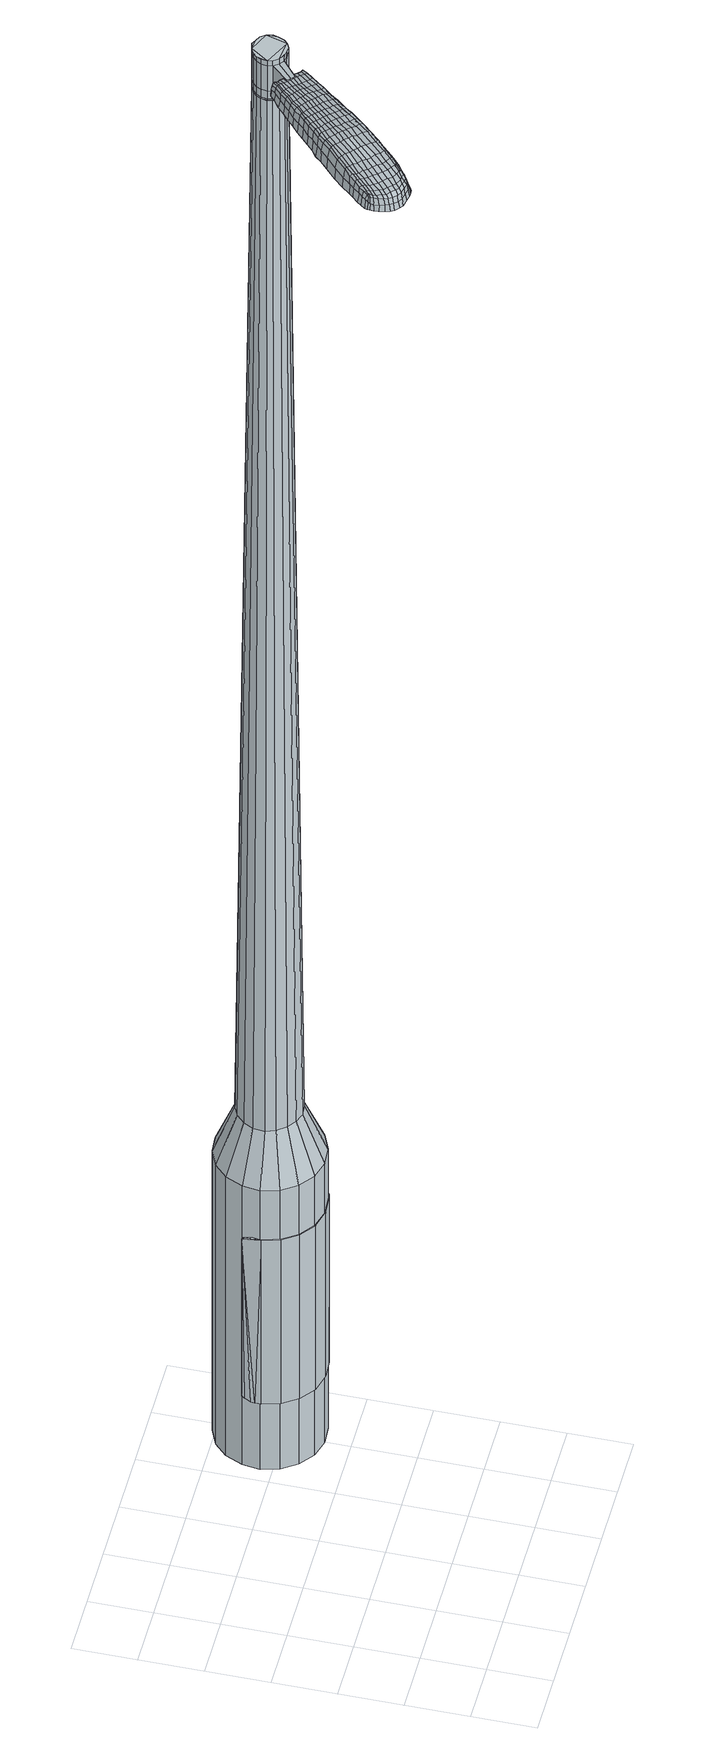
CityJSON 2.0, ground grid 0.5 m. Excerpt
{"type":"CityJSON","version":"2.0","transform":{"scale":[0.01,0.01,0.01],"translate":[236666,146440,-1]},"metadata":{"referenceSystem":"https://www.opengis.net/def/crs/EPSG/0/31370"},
"CityObjects":{
"object1":{"type":"GenericCityObject","attributes":{"cluster":614,"mean_distance_to_centroid":0.105,"new_centroid_x":236668.05,"new_centroid_y":146442.15,"mean_distance_to_camera":5.5,"H1":1.96,"H2":8.92,"Z_final":112.86,"cluster2":-1,"proj_x":236665.08,"proj_y":146439.14,"id_line":84741,"bearing_l":314.58,"distance":4.23,"orientation":"right","G_obj":224.58},"geometry":[{"type":"MultiSurface","lod":"2","boundaries":[[[0,1,2,3]],[[1,4,5,2]],[[4,6,7,5]],[[6,8,9,7]],[[8,10,11,9]],[[10,12,13,11]],[[12,14,15,13]],[[14,16,17,15]],[[16,18,19,17]],[[18,20,21,19]],[[20,22,23,21]],[[22,24,25,23]],[[24,26,27,25]],[[26,28,29,27]],[[28,30,31,29]],[[30,32,33,31]],[[32,34,35,33]],[[34,0,3,35]],[[36,37,38,39]],[[38,40,41,42]],[[41,43,42]],[[42,44,45,46]],[[45,47,46]],[[46,48,49,50]],[[49,51,50]],[[42,46,50,38]],[[50,52,39,38]],[[53,36,39]],[[2,5,7,35]],[[7,9,11,15]],[[11,13,15]],[[15,17,19,23]],[[19,21,23]],[[23,25,27,31]],[[27,29,31]],[[15,23,31,7]],[[31,33,35,7]],[[3,2,35]],[[1,0,54,55]],[[0,34,56,54]],[[34,32,57,56]],[[32,30,58,57]],[[30,28,59,58]],[[28,26,60,59]],[[26,24,61,60]],[[24,22,62,61]],[[22,20,63,62]],[[20,18,64,63]],[[18,16,65,64]],[[16,14,66,65]],[[14,12,67,66]],[[12,10,68,67]],[[10,8,69,68]],[[8,6,70,69]],[[6,4,71,70]],[[4,1,55,71]],[[55,54,72,73]],[[54,56,74,72]],[[56,57,75,74]],[[57,58,76,75]],[[58,59,77,76]],[[59,60,78,77]],[[60,61,79,78]],[[61,62,80,79]],[[62,63,81,80]],[[63,64,82,81]],[[64,65,83,82]],[[65,66,84,83]],[[66,67,85,84]],[[67,68,86,85]],[[68,69,87,86]],[[69,70,88,87]],[[70,71,89,88]],[[71,55,73,89]],[[72,90,91,92]],[[93,94,90,72]],[[75,95,94,93]],[[96,97,95,75]],[[98,99,97,96]],[[100,101,99,98]],[[79,102,101,100]],[[103,104,102,79]],[[105,106,104,103]],[[107,108,106,105]],[[83,109,108,107]],[[110,111,109,83]],[[85,112,111,110]],[[86,113,112,85]],[[87,114,113,86]],[[88,115,114,87]],[[116,117,115,88]],[[92,91,117,116]],[[118,119,120,121]],[[122,118,121,123]],[[124,122,123,125]],[[126,124,125,127]],[[128,126,127,129]],[[130,128,129,131]],[[132,130,131,133]],[[134,132,133,135]],[[136,134,135,137]],[[138,136,137,139]],[[140,138,139,141]],[[142,140,141,143]],[[144,142,143,145]],[[146,144,145,147]],[[148,146,147,149]],[[150,148,149,151]],[[73,72,92]],[[74,93,72]],[[74,75,93]],[[76,96,75]],[[76,77,98,96]],[[77,78,100,98]],[[78,79,100]],[[80,103,79]],[[80,81,105,103]],[[81,82,107,105]],[[82,83,107]],[[84,110,83]],[[84,85,110]],[[89,116,88]],[[89,73,92,116]],[[152,91,90]],[[152,153,117,91]],[[153,115,117]],[[154,111,112]],[[154,109,111]],[[155,108,109]],[[155,156,106,108]],[[156,157,104,106]],[[157,102,104]],[[158,101,102]],[[158,159,99,101]],[[159,160,97,99]],[[160,95,97]],[[161,94,95]],[[161,90,94]],[[39,52,150,162]],[[152,90,163,151]],[[53,39,162,119]],[[90,161,120,163]],[[36,53,119,118]],[[161,95,121,120]],[[37,36,118,122]],[[95,160,123,121]],[[38,37,122,124]],[[160,159,125,123]],[[40,38,124,126]],[[159,158,127,125]],[[41,40,126,128]],[[158,102,129,127]],[[43,41,128,130]],[[102,157,131,129]],[[42,43,130,132]],[[157,156,133,131]],[[44,42,132,134]],[[156,155,135,133]],[[45,44,134,136]],[[155,109,137,135]],[[47,45,136,138]],[[109,154,139,137]],[[46,47,138,140]],[[154,112,141,139]],[[48,46,140,142]],[[112,113,143,141]],[[49,48,142,144]],[[113,114,145,143]],[[51,49,144,146]],[[114,115,147,145]],[[50,51,146,148]],[[115,153,149,147]],[[52,50,148,150]],[[153,152,151,149]],[[150,151,164,165]],[[151,163,166,164]],[[163,120,167,166]],[[120,119,168,167]],[[119,162,169,168]],[[162,150,165,169]],[[170,171,172,173]],[[174,170,173,175]],[[170,174,176,177]],[[171,170,177,178]],[[179,180,181,182]],[[183,179,182,184]],[[179,183,185,186]],[[180,179,186,187]],[[188,189,190,191]],[[192,188,191,193]],[[188,192,194,195]],[[189,188,195,196]],[[197,198,199,200]],[[201,197,200,202]],[[197,201,203,204]],[[198,197,204,205]],[[206,207,208,209]],[[210,206,209,211]],[[206,210,212,213]],[[207,206,213,214]],[[215,216,217,218]],[[219,215,218,220]],[[215,219,221,222]],[[216,215,222,223]],[[224,225,226,227]],[[216,224,227,217]],[[224,216,223,228]],[[225,224,228,229]],[[230,231,232,233]],[[225,230,233,226]],[[230,225,229,234]],[[231,230,234,235]],[[236,174,175,237]],[[231,236,237,232]],[[236,231,235,238]],[[174,236,238,176]],[[239,240,241,242]],[[243,239,242,244]],[[239,243,245,246]],[[240,239,246,247]],[[248,249,250,251]],[[240,248,251,241]],[[248,240,247,252]],[[249,248,252,253]],[[254,255,256,257]],[[249,254,257,250]],[[254,249,253,258]],[[255,254,258,259]],[[260,261,262,263]],[[255,260,263,256]],[[260,255,259,264]],[[261,260,264,265]],[[266,171,178,267]],[[261,266,267,262]],[[266,261,265,268]],[[171,266,268,172]],[[269,270,271,272]],[[273,269,272,274]],[[269,273,275,276]],[[270,269,276,277]],[[278,279,280,281]],[[270,278,281,271]],[[278,270,277,282]],[[279,278,282,283]],[[284,285,286,287]],[[279,284,287,280]],[[284,279,283,288]],[[285,284,288,289]],[[290,183,184,291]],[[285,290,291,286]],[[290,285,289,292]],[[183,290,292,185]],[[293,294,295,296]],[[297,293,296,298]],[[293,297,299,300]],[[294,293,300,301]],[[302,303,304,305]],[[294,302,305,295]],[[302,294,301,306]],[[303,302,306,307]],[[308,309,310,311]],[[303,308,311,304]],[[308,303,307,312]],[[309,308,312,313]],[[314,315,316,317]],[[309,314,317,310]],[[314,309,313,318]],[[315,314,318,319]],[[320,180,187,321]],[[315,320,321,316]],[[320,315,319,322]],[[180,320,322,181]],[[323,209,208,324]],[[325,323,324,326]],[[323,325,327,328]],[[209,323,328,211]],[[329,325,326,330]],[[331,329,330,332]],[[329,331,333,334]],[[325,329,334,327]],[[335,331,332,336]],[[337,335,336,338]],[[335,337,339,340]],[[331,335,340,333]],[[341,337,338,342]],[[343,341,342,344]],[[341,343,345,346]],[[337,341,346,339]],[[347,343,344,348]],[[198,347,348,199]],[[347,198,205,349]],[[343,347,349,345]],[[350,351,196,195]],[[352,350,195,194]],[[350,352,353,354]],[[351,350,354,355]],[[356,357,355,354]],[[358,356,354,353]],[[356,358,359,360]],[[357,356,360,361]],[[362,363,361,360]],[[364,362,360,359]],[[362,364,365,366]],[[363,362,366,367]],[[368,369,367,366]],[[370,368,366,365]],[[368,370,203,201]],[[369,368,201,202]],[[371,372,373,374]],[[273,371,374,275]],[[371,273,274,375]],[[372,371,375,376]],[[377,192,193,378]],[[372,377,378,373]],[[377,372,376,379]],[[192,377,379,194]],[[380,381,382,383]],[[219,380,383,221]],[[380,219,220,384]],[[381,380,384,385]],[[386,387,388,389]],[[381,386,389,382]],[[386,381,385,390]],[[387,386,390,391]],[[392,189,196,393]],[[387,392,393,388]],[[392,387,391,394]],[[189,392,394,190]],[[395,396,397,398]],[[177,395,398,178]],[[395,177,176,399]],[[396,395,399,400]],[[401,402,403,404]],[[396,401,404,397]],[[401,396,400,405]],[[402,401,405,406]],[[407,200,199,408]],[[402,407,408,403]],[[407,402,406,409]],[[200,407,409,202]],[[410,411,412,413]],[[182,410,413,184]],[[410,182,181,414]],[[411,410,414,415]],[[416,204,203,417]],[[411,416,417,412]],[[416,411,415,418]],[[204,416,418,205]],[[419,420,421,422]],[[297,419,422,299]],[[419,297,298,423]],[[420,419,423,424]],[[425,210,211,426]],[[420,425,426,421]],[[425,420,424,427]],[[210,425,427,212]],[[428,429,430,431]],[[243,428,431,245]],[[428,243,244,432]],[[429,428,432,433]],[[434,435,436,437]],[[429,434,437,430]],[[434,429,433,438]],[[435,434,438,439]],[[440,207,214,441]],[[435,440,441,436]],[[440,435,439,442]],[[207,440,442,208]],[[443,444,433,432]],[[242,443,432,244]],[[443,242,241,445]],[[444,443,445,446]],[[447,448,439,438]],[[444,447,438,433]],[[447,444,446,449]],[[448,447,449,450]],[[451,324,208,442]],[[448,451,442,439]],[[451,448,450,452]],[[324,451,452,326]],[[453,454,455,456]],[[300,453,456,301]],[[453,300,299,422]],[[454,453,422,421]],[[457,328,327,458]],[[454,457,458,455]],[[457,454,421,426]],[[328,457,426,211]],[[459,460,446,445]],[[251,459,445,241]],[[459,251,250,461]],[[460,459,461,462]],[[463,464,450,449]],[[460,463,449,446]],[[463,460,462,465]],[[464,463,465,466]],[[467,330,326,452]],[[464,467,452,450]],[[467,464,466,468]],[[330,467,468,332]],[[469,470,471,472]],[[306,469,472,307]],[[469,306,301,456]],[[470,469,456,455]],[[473,334,333,474]],[[470,473,474,471]],[[473,470,455,458]],[[334,473,458,327]],[[475,476,462,461]],[[257,475,461,250]],[[475,257,256,477]],[[476,475,477,478]],[[479,480,466,465]],[[476,479,465,462]],[[479,476,478,481]],[[480,479,481,482]],[[483,336,332,468]],[[480,483,468,466]],[[483,480,482,484]],[[336,483,484,338]],[[485,486,487,488]],[[312,485,488,313]],[[485,312,307,472]],[[486,485,472,471]],[[489,340,339,490]],[[486,489,490,487]],[[489,486,471,474]],[[340,489,474,333]],[[491,492,478,477]],[[263,491,477,256]],[[491,263,262,493]],[[492,491,493,494]],[[495,496,482,481]],[[492,495,481,478]],[[495,492,494,497]],[[496,495,497,498]],[[499,342,338,484]],[[496,499,484,482]],[[499,496,498,500]],[[342,499,500,344]],[[501,502,503,504]],[[318,501,504,319]],[[501,318,313,488]],[[502,501,488,487]],[[505,346,345,506]],[[502,505,506,503]],[[505,502,487,490]],[[346,505,490,339]],[[507,508,494,493]],[[267,507,493,262]],[[507,267,178,398]],[[508,507,398,397]],[[509,510,498,497]],[[508,509,497,494]],[[509,508,397,404]],[[510,509,404,403]],[[511,348,344,500]],[[510,511,500,498]],[[511,510,403,408]],[[348,511,408,199]],[[512,513,415,414]],[[322,512,414,181]],[[512,322,319,504]],[[513,512,504,503]],[[514,349,205,418]],[[513,514,418,415]],[[514,513,503,506]],[[349,514,506,345]],[[515,516,376,375]],[[272,515,375,274]],[[515,272,271,517]],[[516,515,517,518]],[[519,352,194,379]],[[516,519,379,376]],[[519,516,518,520]],[[352,519,520,353]],[[521,522,523,524]],[[222,521,524,223]],[[521,222,221,383]],[[522,521,383,382]],[[525,526,527,528]],[[522,525,528,523]],[[525,522,382,389]],[[526,525,389,388]],[[529,351,355,530]],[[526,529,530,527]],[[529,526,388,393]],[[351,529,393,196]],[[531,532,518,517]],[[281,531,517,271]],[[531,281,280,533]],[[532,531,533,534]],[[535,358,353,520]],[[532,535,520,518]],[[535,532,534,536]],[[358,535,536,359]],[[537,538,539,540]],[[228,537,540,229]],[[537,228,223,524]],[[538,537,524,523]],[[541,542,543,544]],[[538,541,544,539]],[[541,538,523,528]],[[542,541,528,527]],[[545,357,361,546]],[[542,545,546,543]],[[545,542,527,530]],[[357,545,530,355]],[[547,548,534,533]],[[287,547,533,280]],[[547,287,286,549]],[[548,547,549,550]],[[551,364,359,536]],[[548,551,536,534]],[[551,548,550,552]],[[364,551,552,365]],[[553,554,555,556]],[[234,553,556,235]],[[553,234,229,540]],[[554,553,540,539]],[[557,558,559,560]],[[554,557,560,555]],[[557,554,539,544]],[[558,557,544,543]],[[561,363,367,562]],[[558,561,562,559]],[[561,558,543,546]],[[363,561,546,361]],[[563,564,550,549]],[[291,563,549,286]],[[563,291,184,413]],[[564,563,413,412]],[[565,370,365,552]],[[564,565,552,550]],[[565,564,412,417]],[[370,565,417,203]],[[566,567,400,399]],[[238,566,399,176]],[[566,238,235,556]],[[567,566,556,555]],[[568,569,406,405]],[[567,568,405,400]],[[568,567,555,560]],[[569,568,560,559]],[[570,369,202,409]],[[569,570,409,406]],[[570,569,559,562]],[[369,570,562,367]],[[571,572,573,574]],[[574,573,575,576]],[[577,575,573,578]],[[578,573,572,579]],[[580,581,582,583]],[[583,582,584,585]],[[586,584,582,587]],[[587,582,581,588]],[[589,590,591,592]],[[592,591,593,594]],[[595,593,591,596]],[[596,591,590,597]],[[598,599,600,601]],[[601,600,602,603]],[[604,602,600,605]],[[605,600,599,606]],[[607,608,609,610]],[[610,609,611,612]],[[613,611,609,614]],[[614,609,608,615]],[[616,617,618,619]],[[619,618,620,621]],[[622,620,618,623]],[[623,618,617,624]],[[625,626,627,628]],[[628,627,617,616]],[[624,617,627,629]],[[629,627,626,630]],[[631,632,633,634]],[[634,633,626,625]],[[630,626,633,635]],[[635,633,632,636]],[[576,575,637,638]],[[638,637,632,631]],[[636,632,637,639]],[[639,637,575,577]],[[640,641,642,643]],[[643,642,644,645]],[[646,644,642,647]],[[647,642,641,648]],[[649,650,651,652]],[[652,651,641,640]],[[648,641,651,653]],[[653,651,650,654]],[[655,656,657,658]],[[658,657,650,649]],[[654,650,657,659]],[[659,657,656,660]],[[661,662,663,664]],[[664,663,656,655]],[[660,656,663,665]],[[665,663,662,666]],[[579,572,667,668]],[[668,667,662,661]],[[666,662,667,669]],[[669,667,572,571]],[[670,671,672,673]],[[673,672,674,675]],[[676,674,672,677]],[[677,672,671,678]],[[679,680,681,682]],[[682,681,671,670]],[[678,671,681,683]],[[683,681,680,684]],[[685,686,687,688]],[[688,687,680,679]],[[684,680,687,689]],[[689,687,686,690]],[[585,584,691,692]],[[692,691,686,685]],[[690,686,691,693]],[[693,691,584,586]],[[694,695,696,697]],[[697,696,698,699]],[[700,698,696,701]],[[701,696,695,702]],[[703,704,705,706]],[[706,705,695,694]],[[702,695,705,707]],[[707,705,704,708]],[[709,710,711,712]],[[712,711,704,703]],[[708,704,711,713]],[[713,711,710,714]],[[715,716,717,718]],[[718,717,710,709]],[[714,710,717,719]],[[719,717,716,720]],[[588,581,721,722]],[[722,721,716,715]],[[720,716,721,723]],[[723,721,581,580]],[[607,610,724,725]],[[725,724,726,727]],[[728,726,724,168]],[[168,724,610,612]],[[727,726,729,730]],[[730,729,731,732]],[[733,731,729,734]],[[734,729,726,728]],[[732,731,735,736]],[[736,735,737,738]],[[739,737,735,740]],[[740,735,731,733]],[[738,737,741,742]],[[742,741,743,744]],[[745,743,741,746]],[[746,741,737,739]],[[744,743,747,748]],[[748,747,599,598]],[[606,599,747,749]],[[749,747,743,745]],[[597,750,751,596]],[[596,751,752,595]],[[753,752,751,754]],[[754,751,750,755]],[[755,756,757,754]],[[754,757,758,753]],[[759,758,757,760]],[[760,757,756,761]],[[761,762,763,760]],[[760,763,764,759]],[[765,764,763,766]],[[766,763,762,767]],[[767,768,769,766]],[[766,769,770,765]],[[604,770,769,602]],[[602,769,768,603]],[[771,772,773,774]],[[774,773,674,676]],[[675,674,773,775]],[[775,773,772,776]],[[594,593,777,778]],[[778,777,772,771]],[[776,772,777,779]],[[779,777,593,595]],[[780,781,782,783]],[[783,782,620,622]],[[621,620,782,784]],[[784,782,781,785]],[[786,787,788,789]],[[789,788,781,780]],[[785,781,788,790]],[[790,788,787,791]],[[597,590,792,793]],[[793,792,787,786]],[[791,787,792,794]],[[794,792,590,589]],[[795,796,797,798]],[[798,797,578,579]],[[577,578,797,799]],[[799,797,796,800]],[[801,802,803,804]],[[804,803,796,795]],[[800,796,803,805]],[[805,803,802,806]],[[598,601,807,808]],[[808,807,802,801]],[[806,802,807,809]],[[809,807,601,603]],[[810,811,812,813]],[[813,812,583,585]],[[580,583,812,814]],[[814,812,811,815]],[[604,605,816,817]],[[817,816,811,810]],[[815,811,816,818]],[[818,816,605,606]],[[819,820,821,822]],[[822,821,698,700]],[[699,698,821,823]],[[823,821,820,824]],[[612,611,825,826]],[[826,825,820,819]],[[824,820,825,827]],[[827,825,611,613]],[[828,829,644,830]],[[830,644,646]],[[645,644,831]],[[831,644,829,832]],[[833,834,835,836]],[[836,835,829,828]],[[832,829,835,837]],[[837,835,834,838]],[[615,608,839,840]],[[840,839,834,833]],[[838,834,839,841]],[[841,839,608,607]],[[832,842,843,831]],[[831,843,643,645]],[[640,643,843,844]],[[843,842,844]],[[838,845,846,837]],[[837,846,842,832]],[[844,842,846,847]],[[847,846,845,848]],[[607,725,165,841]],[[841,165,845,838]],[[848,845,165,849]],[[849,165,725,727]],[[850,851,852,853]],[[853,852,701,702]],[[700,701,852,822]],[[822,852,851,819]],[[728,168,854,855]],[[855,854,851,850]],[[819,851,854,826]],[[826,854,168,612]],[[856,857,844]],[[844,857,652,640]],[[649,652,857,858]],[[857,856,858]],[[848,859,860,847]],[[847,860,856,844]],[[858,856,860,861]],[[861,860,859,862]],[[727,730,863,849]],[[849,863,859,848]],[[862,859,863,864]],[[864,863,730,732]],[[865,866,867,868]],[[868,867,707,708]],[[702,707,867,853]],[[853,867,866,850]],[[733,734,869,870]],[[870,869,866,865]],[[850,866,869,855]],[[855,869,734,728]],[[871,872,858]],[[858,872,658,649]],[[655,658,872,873]],[[872,871,873]],[[862,874,875,861]],[[861,875,871,858]],[[873,871,875,876]],[[876,875,874,877]],[[732,736,878,864]],[[864,878,874,862]],[[877,874,878,879]],[[879,878,736,738]],[[880,881,882,883]],[[883,882,713,714]],[[708,713,882,868]],[[868,882,881,865]],[[739,740,884,885]],[[885,884,881,880]],[[865,881,884,870]],[[870,884,740,733]],[[886,887,873]],[[873,887,664,655]],[[661,664,887,888]],[[887,886,888]],[[877,889,890,876]],[[876,890,886,873]],[[888,886,890,891]],[[891,890,889,892]],[[738,742,893,879]],[[879,893,889,877]],[[892,889,893,894]],[[894,893,742,744]],[[895,896,897,898]],[[898,897,719,720]],[[714,719,897,883]],[[883,897,896,880]],[[745,746,899,900]],[[900,899,896,895]],[[880,896,899,885]],[[885,899,746,739]],[[901,902,888]],[[888,902,668,661]],[[579,668,902,798]],[[798,902,901,795]],[[892,903,904,891]],[[891,904,901,888]],[[795,901,904,804]],[[804,904,903,801]],[[744,748,905,894]],[[894,905,903,892]],[[801,903,905,808]],[[808,905,748,598]],[[815,906,907,814]],[[814,907,723,580]],[[720,723,907,898]],[[898,907,906,895]],[[606,749,908,818]],[[818,908,906,815]],[[895,906,908,900]],[[900,908,749,745]],[[776,909,910,775]],[[775,910,673,675]],[[670,673,910,911]],[[911,910,909,912]],[[595,752,913,779]],[[779,913,909,776]],[[912,909,913,914]],[[914,913,752,753]],[[915,916,917,918]],[[918,917,623,624]],[[622,623,917,783]],[[783,917,916,780]],[[919,920,921,922]],[[922,921,916,915]],[[780,916,921,789]],[[789,921,920,786]],[[755,750,923,924]],[[924,923,920,919]],[[786,920,923,793]],[[793,923,750,597]],[[912,925,926,911]],[[911,926,682,670]],[[679,682,926,927]],[[927,926,925,928]],[[753,758,929,914]],[[914,929,925,912]],[[928,925,929,930]],[[930,929,758,759]],[[931,932,933,934]],[[934,933,629,630]],[[624,629,933,918]],[[918,933,932,915]],[[935,936,937,938]],[[938,937,932,931]],[[915,932,937,922]],[[922,937,936,919]],[[761,756,939,940]],[[940,939,936,935]],[[919,936,939,924]],[[924,939,756,755]],[[928,941,942,927]],[[927,942,688,679]],[[685,688,942,943]],[[943,942,941,944]],[[759,764,945,930]],[[930,945,941,928]],[[944,941,945,946]],[[946,945,764,765]],[[947,948,949,950]],[[950,949,635,636]],[[630,635,949,934]],[[934,949,948,931]],[[951,952,953,954]],[[954,953,948,947]],[[931,948,953,938]],[[938,953,952,935]],[[767,762,955,956]],[[956,955,952,951]],[[935,952,955,940]],[[940,955,762,761]],[[944,957,958,943]],[[943,958,692,685]],[[585,692,958,813]],[[813,958,957,810]],[[765,770,959,946]],[[946,959,957,944]],[[810,957,959,817]],[[817,959,770,604]],[[800,960,961,799]],[[799,961,639,577]],[[636,639,961,950]],[[950,961,960,947]],[[806,962,963,805]],[[805,963,960,800]],[[947,960,963,954]],[[954,963,962,951]],[[603,768,964,809]],[[809,964,962,806]],[[951,962,964,956]],[[956,964,768,767]],[[571,574,173,172]],[[574,576,175,173]],[[586,587,186,185]],[[587,588,187,186]],[[589,592,191,190]],[[592,594,193,191]],[[613,614,213,212]],[[614,615,214,213]],[[616,619,218,217]],[[619,621,220,218]],[[625,628,227,226]],[[628,616,217,227]],[[631,634,233,232]],[[634,625,226,233]],[[576,638,237,175]],[[638,631,232,237]],[[646,647,246,245]],[[647,648,247,246]],[[648,653,252,247]],[[653,654,253,252]],[[654,659,258,253]],[[659,660,259,258]],[[660,665,264,259]],[[665,666,265,264]],[[666,669,268,265]],[[669,571,172,268]],[[676,677,276,275]],[[677,678,277,276]],[[678,683,282,277]],[[683,684,283,282]],[[684,689,288,283]],[[689,690,289,288]],[[690,693,292,289]],[[693,586,185,292]],[[694,697,296,295]],[[697,699,298,296]],[[703,706,305,304]],[[706,694,295,305]],[[709,712,311,310]],[[712,703,304,311]],[[715,718,317,316]],[[718,709,310,317]],[[588,722,321,187]],[[722,715,316,321]],[[771,774,374,373]],[[774,676,275,374]],[[594,778,378,193]],[[778,771,373,378]],[[621,784,384,220]],[[784,785,385,384]],[[785,790,390,385]],[[790,791,391,390]],[[791,794,394,391]],[[794,589,190,394]],[[699,823,423,298]],[[823,824,424,423]],[[824,827,427,424]],[[827,613,212,427]],[[828,830,431,430]],[[830,646,245,431]],[[833,836,437,436]],[[836,828,430,437]],[[615,840,441,214]],[[840,833,436,441]],[[965,966,967,968]],[[969,970,968,967]],[[971,972,973,974]],[[975,976,977,978]],[[966,979,980,967]],[[981,969,967,980]],[[982,971,974,983]],[[984,985,976,975]],[[979,986,987,980]],[[987,988,981,980]],[[989,982,983,990]],[[991,985,984,992]],[[986,993,994,987]],[[994,995,988,987]],[[996,989,990,997]],[[998,991,992,999]],[[1000,1001,1002,1003]],[[1004,1005,1001,1000]],[[1004,1006,1007,1005]],[[1006,1008,1009,1007]],[[1010,1011,1012,1013]],[[1014,1015,1011,1010]],[[1016,1017,1015,1014]],[[1018,1019,1017,1016]],[[1013,1002,1001,1010]],[[1010,1001,1005,1014]],[[1005,1007,1016,1014]],[[1007,1009,1018,1016]],[[974,973,970,969]],[[983,974,969,981]],[[988,990,983,981]],[[995,997,990,988]],[[975,978,972,971]],[[984,975,971,982]],[[992,984,982,989]],[[999,992,989,996]],[[976,1000,1003,977]],[[985,1004,1000,976]],[[1006,1004,985,991]],[[1008,1006,991,998]],[[1020,1021,1022,1023]],[[1022,1024,1025,1026]],[[1022,1026,1027,1028]],[[1022,1028,1023]],[[1029,1020,1023,1030]],[[1031,1030,1023,1032]],[[1033,1032,1023]],[[1034,1022,1021,1035]],[[1036,1034,1035,1037]],[[1038,1036,1037,1039]],[[1040,1038,1039,1041]],[[1042,1040,1041,1043]],[[1043,1044,1045,1046]],[[1043,1046,1047,1048]],[[1043,1048,1049,1050]],[[1049,1051,1052,1053]],[[1049,1053,1054,1055]],[[1049,1055,1050]],[[1043,1050,1042]],[[1056,1057,1021,1020]],[[1058,1059,1024,1022]],[[1060,1061,1033,1023]],[[1057,1062,1035,1021]],[[1063,1058,1022,1034]],[[1062,1064,1037,1035]],[[1065,1063,1034,1036]],[[1064,1066,1039,1037]],[[1067,1065,1036,1038]],[[1066,1068,1041,1039]],[[1069,1067,1038,1040]],[[1068,1070,1043,1041]],[[1071,1069,1040,1042]],[[1070,1072,1044,1043]],[[1073,1074,1051,1049]],[[1075,1071,1042,1050]],[[1045,1044,1072,1076]],[[1046,1045,1076,1077]],[[1047,1046,1077,1078]],[[1048,1047,1078,1079]],[[1049,1048,1079,1073]],[[1080,1056,1020,1029]],[[1081,1080,1029,1030]],[[1082,1081,1030,1031]],[[1083,1082,1031,1032]],[[1061,1083,1032,1033]],[[1025,1024,1059,1084]],[[1052,1051,1074,1085]],[[1026,1025,1084,1086]],[[1027,1026,1086,1087]],[[1028,1027,1087,1088]],[[1023,1028,1088,1060]],[[1053,1052,1085,1089]],[[1054,1053,1089,1090]],[[1055,1054,1090,1091]],[[1050,1055,1091,1075]]]}]}
},
"vertices":[
[174,183,384],[166,195,384],[166,195,96],[174,183,96],[162,209,384],[162,209,96],[164,223,384],[164,223,96],[170,237,384],[170,237,96],[180,247,384],[180,247,96],[194,253,384],[194,253,96],[208,254,384],[208,254,96],[223,250,384],[223,250,96],[235,242,384],[235,242,96],[243,230,384],[243,230,96],[247,216,384],[247,216,96],[245,201,384],[245,201,96],[239,188,384],[239,188,96],[229,177,384],[229,177,96],[215,171,384],[215,171,96],[200,170,384],[200,170,96],[186,174,384],[186,174,96],[203,199,1524],[208,199,1524],[212,201,1524],[195,203,1524],[215,204,1524],[217,209,1524],[217,218,1524],[218,213,1524],[214,222,1524],[210,224,1524],[201,225,1524],[206,226,1524],[197,223,1524],[194,220,1524],[191,211,1524],[192,216,1524],[192,207,1524],[199,200,1524],[187,195,429],[182,202,429],[194,190,429],[202,187,429],[211,188,429],[219,192,429],[225,198,429],[229,206,429],[230,214,429],[227,223,429],[222,230,429],[215,235,429],[207,237,429],[198,237,429],[190,233,429],[184,227,429],[180,219,429],[179,210,429],[195,203,1483],[192,207,1483],[199,200,1483],[203,199,1483],[208,199,1483],[212,201,1483],[215,204,1483],[217,209,1483],[218,213,1483],[217,218,1483],[214,222,1483],[210,224,1483],[206,226,1483],[201,225,1483],[197,223,1483],[194,220,1483],[192,216,1483],[191,211,1483],[195,203,1485],[193,207,1485],[193,207,1483],[199,201,1483],[199,201,1485],[203,199,1485],[208,200,1483],[208,200,1485],[212,202,1483],[212,202,1485],[215,205,1483],[215,205,1485],[217,209,1485],[217,213,1483],[217,213,1485],[216,218,1483],[216,218,1485],[214,221,1483],[214,221,1485],[210,224,1485],[206,225,1483],[206,225,1485],[201,225,1485],[197,223,1485],[194,220,1485],[192,216,1485],[192,211,1483],[192,211,1485],[203,199,1519],[199,200,1519],[199,200,1493],[203,199,1493],[208,199,1519],[208,199,1493],[212,201,1519],[212,201,1493],[215,204,1519],[215,204,1493],[217,209,1519],[217,209,1493],[218,213,1519],[218,213,1493],[217,218,1519],[217,218,1493],[214,222,1519],[214,222,1493],[210,224,1519],[210,224,1493],[206,226,1519],[206,226,1493],[201,225,1519],[201,225,1493],[197,223,1519],[197,223,1493],[194,220,1519],[194,220,1493],[192,216,1519],[192,216,1493],[191,211,1519],[191,211,1493],[192,207,1519],[192,207,1493],[192,207,1485],[191,211,1485],[206,226,1485],[214,222,1485],[217,218,1485],[218,213,1485],[215,204,1485],[212,201,1485],[208,199,1485],[199,200,1485],[195,203,1519],[195,203,1493],[179,192,1513],[179,192,1518],[182,190,1513],[184,187,1513],[184,187,1518],[182,190,1518],[115,152,1519],[120,156,1518],[118,157,1509],[113,152,1510],[109,146,1519],[107,146,1510],[111,145,1526],[117,151,1525],[122,156,1525],[142,124,1519],[147,129,1518],[146,131,1525],[142,126,1525],[136,118,1519],[136,120,1526],[136,116,1510],[142,122,1510],[147,127,1509],[77,85,1519],[75,88,1519],[74,87,1513],[77,84,1513],[81,83,1519],[80,82,1513],[82,84,1524],[79,86,1524],[76,89,1524],[130,137,1530],[135,142,1529],[133,145,1529],[128,139,1530],[124,131,1531],[121,133,1531],[126,128,1530],[133,134,1530],[138,140,1529],[187,194,1512],[186,196,1512],[185,195,1517],[187,193,1517],[190,192,1512],[189,191,1517],[189,191,1506],[187,193,1506],[185,195,1506],[74,109,1519],[76,112,1519],[74,112,1512],[72,109,1512],[73,107,1518],[71,107,1512],[74,107,1522],[75,108,1523],[77,111,1524],[79,115,1519],[83,120,1519],[81,120,1512],[77,116,1512],[80,115,1524],[84,119,1525],[87,124,1519],[92,130,1519],[90,130,1511],[85,124,1511],[88,124,1526],[94,129,1526],[100,138,1519],[98,138,1510],[102,137,1526],[171,200,1513],[165,195,1513],[166,195,1518],[172,200,1517],[175,204,1512],[175,203,1516],[174,204,1506],[169,200,1507],[163,196,1507],[159,190,1514],[154,186,1515],[155,185,1520],[161,190,1519],[158,191,1507],[152,186,1507],[148,181,1515],[142,176,1516],[144,175,1522],[149,180,1521],[146,181,1508],[140,176,1508],[137,171,1517],[131,166,1517],[133,166,1524],[138,170,1523],[135,171,1508],[129,166,1509],[126,161,1518],[128,161,1524],[124,161,1509],[98,83,1519],[101,85,1519],[100,86,1524],[98,84,1523],[96,82,1518],[96,83,1522],[97,80,1512],[99,81,1512],[101,83,1512],[105,88,1519],[109,92,1519],[109,93,1525],[104,89,1524],[105,86,1512],[109,90,1512],[114,96,1519],[120,101,1519],[119,103,1526],[113,97,1526],[114,94,1511],[120,99,1511],[128,109,1519],[127,111,1526],[128,107,1510],[192,179,1513],[187,173,1513],[187,172,1507],[192,177,1507],[195,183,1512],[195,182,1506],[194,183,1516],[191,180,1517],[186,174,1518],[182,167,1514],[177,162,1515],[177,160,1507],[182,166,1507],[181,169,1519],[176,163,1520],[172,156,1515],[167,151,1516],[167,149,1508],[172,155,1508],[171,158,1521],[166,152,1522],[162,145,1517],[157,140,1517],[157,138,1509],[162,143,1508],[161,147,1523],[156,142,1524],[152,135,1518],[152,133,1509],[151,136,1524],[183,189,1519],[181,191,1519],[177,184,1520],[176,186,1520],[179,182,1520],[185,187,1519],[172,179,1522],[170,181,1522],[167,174,1523],[165,176,1523],[169,171,1523],[174,177,1521],[162,168,1524],[160,170,1524],[156,163,1525],[154,165,1525],[159,161,1525],[164,166,1524],[151,158,1526],[149,160,1526],[146,153,1527],[144,155,1527],[148,150,1527],[153,155,1526],[141,147,1528],[138,150,1528],[143,145,1528],[81,88,1527],[78,91,1527],[84,86,1526],[87,89,1527],[84,91,1528],[81,94,1528],[89,96,1529],[86,99,1529],[92,93,1528],[97,98,1530],[94,101,1530],[91,104,1530],[99,106,1531],[96,109,1531],[102,103,1530],[109,110,1531],[105,112,1531],[103,115,1531],[115,122,1531],[112,124,1531],[117,119,1531],[94,81,1518],[91,81,1519],[91,80,1513],[94,80,1513],[94,83,1523],[92,82,1523],[86,82,1519],[86,81,1513],[87,83,1524],[72,105,1518],[71,102,1518],[73,103,1523],[73,105,1523],[70,105,1513],[70,102,1513],[71,98,1519],[72,94,1519],[73,95,1524],[73,99,1523],[70,98,1513],[71,94,1513],[73,91,1519],[74,92,1524],[72,90,1513],[118,150,1528],[119,149,1528],[125,154,1528],[123,155,1527],[112,144,1528],[113,143,1529],[121,147,1529],[123,144,1530],[129,149,1529],[127,152,1528],[115,141,1529],[117,138,1530],[126,142,1530],[131,147,1529],[119,136,1531],[141,127,1528],[139,129,1529],[133,122,1529],[135,121,1528],[146,132,1527],[144,134,1528],[136,131,1529],[130,125,1530],[141,137,1528],[196,185,1512],[194,187,1512],[193,186,1517],[195,185,1517],[196,184,1506],[194,186,1506],[192,189,1512],[191,188,1517],[192,188,1506],[177,204,1512],[178,203,1512],[177,203,1506],[176,204,1506],[177,203,1517],[178,202,1517],[180,201,1512],[182,200,1512],[181,199,1506],[179,201,1506],[179,200,1517],[181,199,1517],[184,198,1512],[183,197,1506],[183,197,1517],[173,199,1519],[174,198,1519],[167,194,1520],[168,193,1520],[176,197,1519],[177,195,1519],[170,192,1520],[172,190,1520],[179,193,1519],[174,188,1520],[191,181,1519],[189,182,1519],[184,177,1520],[186,176,1520],[187,185,1519],[182,179,1520],[162,189,1521],[163,188,1521],[156,184,1522],[157,183,1522],[165,186,1521],[167,185,1521],[159,181,1522],[161,179,1523],[168,183,1522],[163,177,1523],[181,170,1521],[179,171,1521],[174,166,1522],[176,165,1522],[177,174,1521],[172,169,1522],[151,179,1523],[152,178,1523],[145,174,1524],[146,173,1524],[154,176,1523],[156,174,1524],[148,171,1525],[150,169,1525],[158,172,1524],[152,167,1525],[170,159,1523],[169,161,1523],[164,155,1524],[165,154,1524],[167,163,1524],[161,158,1525],[140,170,1525],[141,168,1525],[134,165,1526],[136,163,1526],[143,166,1526],[145,164,1526],[137,161,1527],[139,159,1527],[147,162,1526],[142,157,1527],[160,148,1525],[159,150,1525],[154,145,1526],[155,143,1526],[156,153,1526],[151,147,1527],[129,160,1527],[130,158,1527],[132,156,1527],[134,154,1528],[136,152,1528],[151,138,1527],[149,139,1527],[146,142,1528],[96,84,1525],[93,84,1525],[99,86,1526],[96,87,1526],[89,85,1526],[92,87,1527],[75,107,1525],[74,104,1525],[77,107,1526],[77,109,1525],[74,101,1525],[75,97,1526],[78,100,1527],[77,104,1526],[76,94,1526],[79,97,1527],[103,90,1526],[100,90,1527],[107,94,1527],[105,94,1528],[96,91,1528],[101,96,1529],[81,113,1526],[81,111,1527],[85,116,1528],[85,118,1527],[81,108,1527],[82,105,1528],[87,110,1529],[86,113,1528],[84,102,1528],[89,107,1530],[112,98,1528],[110,99,1529],[118,104,1528],[116,105,1529],[106,101,1529],[112,107,1530],[89,122,1528],[89,120,1528],[95,126,1529],[95,128,1528],[90,118,1529],[92,115,1530],[98,121,1530],[97,124,1530],[94,112,1530],[101,118,1531],[126,112,1529],[124,113,1529],[121,116,1530],[103,136,1528],[104,134,1529],[106,132,1530],[108,129,1530],[110,127,1531],[120,155,1509],[122,155,1518],[116,150,1518],[114,150,1509],[110,144,1519],[108,144,1510],[112,144,1525],[118,150,1525],[123,154,1525],[145,132,1525],[145,131,1518],[141,125,1518],[140,127,1525],[135,119,1519],[134,121,1525],[135,117,1510],[141,123,1509],[146,129,1509],[76,88,1513],[77,89,1519],[79,87,1519],[78,86,1513],[82,85,1519],[82,84,1513],[83,86,1524],[80,88,1524],[78,90,1524],[133,144,1528],[135,142,1528],[130,137,1529],[128,139,1529],[123,131,1529],[121,133,1529],[126,128,1529],[132,134,1529],[137,140,1528],[183,194,1516],[184,194,1512],[186,192,1512],[185,192,1516],[188,190,1512],[187,190,1516],[188,189,1506],[185,192,1506],[183,194,1506],[76,111,1512],[78,111,1519],[76,108,1518],[74,108,1512],[75,106,1518],[73,107,1512],[75,106,1522],[77,107,1523],[79,110,1523],[82,119,1512],[84,118,1519],[81,114,1519],[79,114,1512],[82,114,1524],[86,118,1525],[92,128,1511],[94,128,1519],[88,123,1519],[86,123,1511],[90,122,1525],[95,128,1526],[102,136,1519],[100,136,1510],[103,136,1526],[167,194,1518],[166,194,1513],[172,199,1513],[173,198,1517],[176,202,1512],[176,201,1515],[174,202,1506],[170,199,1506],[165,194,1507],[156,184,1520],[155,184,1514],[160,189,1514],[162,189,1519],[159,189,1507],[153,184,1507],[145,174,1522],[144,174,1516],[149,179,1515],[151,179,1521],[147,179,1508],[142,174,1508],[134,164,1523],[132,164,1517],[138,169,1516],[140,169,1522],[136,170,1508],[131,165,1508],[127,160,1517],[129,159,1524],[125,160,1509],[99,88,1523],[100,87,1519],[97,85,1518],[97,86,1523],[96,84,1518],[95,85,1522],[96,82,1512],[98,83,1512],[100,85,1512],[108,95,1525],[108,93,1519],[104,90,1519],[103,91,1524],[104,88,1512],[108,92,1512],[118,104,1526],[118,103,1519],[112,97,1519],[112,99,1525],[113,95,1511],[118,101,1511],[126,111,1519],[126,112,1526],[126,109,1510],[185,173,1507],[185,174,1513],[190,180,1513],[190,178,1506],[193,184,1512],[193,183,1506],[192,184,1515],[190,181,1517],[185,176,1518],[175,161,1507],[175,163,1514],[180,169,1514],[180,167,1507],[180,170,1519],[175,165,1520],[165,150,1508],[165,152,1516],[170,158,1515],[170,156,1508],[170,159,1521],[165,154,1522],[155,139,1508],[155,141,1517],[160,147,1516],[160,145,1508],[160,148,1522],[155,143,1523],[150,136,1517],[150,134,1509],[150,137,1524],[182,189,1518],[180,190,1518],[177,184,1519],[175,185,1519],[179,182,1519],[172,178,1520],[170,180,1520],[166,173,1521],[165,175,1521],[169,171,1521],[174,176,1520],[161,168,1523],[159,170,1523],[156,163,1524],[154,165,1524],[158,160,1524],[163,166,1523],[151,157,1525],[149,160,1525],[145,152,1526],[143,154,1526],[148,150,1526],[153,155,1525],[140,147,1527],[138,149,1527],[143,145,1527],[79,92,1526],[82,89,1526],[85,87,1525],[88,90,1526],[84,92,1526],[82,94,1526],[87,99,1528],[89,96,1528],[92,94,1527],[97,99,1528],[94,101,1529],[92,104,1529],[97,109,1530],[99,106,1530],[102,104,1529],[108,110,1530],[105,113,1530],[103,115,1530],[112,124,1530],[114,122,1530],[117,119,1530],[91,82,1513],[91,83,1518],[94,83,1518],[94,82,1512],[94,84,1523],[92,84,1523],[87,84,1519],[86,83,1513],[87,85,1523],[75,103,1523],[73,102,1518],[74,104,1518],[75,105,1523],[72,105,1512],[72,102,1512],[75,96,1523],[74,95,1519],[73,99,1519],[75,99,1523],[72,99,1513],[73,95,1513],[75,92,1519],[76,93,1524],[74,91,1513],[125,153,1527],[120,148,1527],[119,149,1527],[124,154,1526],[113,143,1527],[113,142,1528],[129,149,1528],[123,144,1528],[121,146,1528],[127,151,1527],[115,140,1528],[117,138,1529],[125,141,1529],[131,146,1528],[119,135,1529],[132,123,1528],[138,129,1527],[140,128,1527],[134,122,1527],[144,133,1526],[143,134,1527],[135,131,1528],[129,125,1528],[140,137,1527],[192,185,1516],[193,185,1512],[194,184,1512],[193,184,1516],[194,183,1506],[193,184,1506],[191,187,1512],[190,187,1516],[190,186,1506],[176,202,1506],[177,202,1512],[175,202,1506],[176,201,1516],[177,201,1516],[179,198,1506],[180,198,1512],[178,200,1512],[177,200,1506],[178,199,1516],[180,197,1516],[182,196,1512],[181,196,1506],[182,195,1516],[173,197,1518],[173,198,1518],[168,193,1519],[177,194,1518],[175,196,1518],[170,191,1519],[172,189,1519],[173,187,1519],[184,177,1519],[189,182,1518],[189,181,1518],[185,176,1519],[186,184,1518],[182,179,1519],[163,188,1520],[162,188,1520],[157,183,1521],[166,184,1520],[164,186,1520],[159,181,1521],[161,179,1521],[168,182,1520],[163,177,1521],[174,166,1521],[179,171,1520],[179,170,1520],[174,165,1521],[176,174,1520],[171,168,1521],[152,178,1522],[151,178,1522],[146,173,1523],[155,174,1522],[153,176,1522],[148,171,1523],[150,169,1524],[157,172,1523],[152,167,1524],[163,155,1523],[168,160,1522],[169,160,1522],[164,154,1523],[166,163,1522],[161,158,1523],[141,168,1524],[140,168,1524],[135,163,1525],[145,164,1525],[143,166,1524],[137,161,1525],[139,159,1526],[147,162,1525],[141,157,1526],[153,144,1525],[158,150,1524],[159,149,1524],[154,144,1525],[156,152,1524],[151,147,1525],[130,158,1526],[129,159,1526],[134,154,1527],[132,156,1526],[136,151,1527],[148,139,1526],[149,138,1526],[146,142,1526],[93,86,1524],[96,86,1524],[98,88,1525],[96,88,1525],[89,86,1525],[92,89,1525],[78,107,1525],[76,104,1524],[77,106,1524],[79,109,1525],[79,100,1526],[76,98,1525],[76,101,1524],[78,104,1525],[78,94,1525],[80,97,1526],[100,91,1526],[102,91,1526],[107,95,1526],[105,95,1527],[96,92,1526],[101,97,1527],[86,115,1527],[82,111,1526],[82,113,1526],[86,117,1526],[88,110,1528],[83,105,1527],[82,108,1526],[87,113,1527],[85,102,1527],[90,107,1528],[109,100,1527],[111,99,1527],[117,105,1527],[115,105,1528],[106,102,1528],[112,108,1529],[96,126,1528],[90,120,1527],[90,121,1527],[96,127,1527],[99,120,1529],[93,114,1529],[91,117,1528],[97,123,1528],[95,112,1529],[101,118,1530],[124,114,1528],[125,113,1528],[121,116,1529],[105,134,1528],[104,135,1528],[108,129,1529],[106,132,1529],[110,126,1530],[175,202,1508],[180,198,1508],[156,176,1509],[150,181,1509],[140,161,1510],[134,167,1510],[111,134,1512],[104,140,1512],[117,153,1511],[124,146,1511],[98,121,1513],[89,111,1514],[83,118,1514],[92,128,1513],[184,193,1508],[161,170,1509],[146,155,1510],[118,127,1512],[130,140,1511],[105,114,1513],[95,105,1514],[189,188,1508],[167,164,1509],[152,149,1510],[124,120,1512],[137,133,1511],[101,99,1514],[111,108,1513],[194,183,1508],[172,159,1509],[158,143,1510],[131,114,1512],[143,126,1511],[108,92,1514],[118,101,1513],[80,101,1514],[77,97,1514],[72,102,1514],[74,107,1514],[86,95,1514],[82,92,1514],[91,89,1514],[87,87,1514],[97,84,1514],[92,82,1514],[76,92,1515],[76,87,1515],[75,88,1515],[73,95,1515],[79,89,1515],[77,87,1515],[82,86,1515],[77,86,1515],[85,83,1515],[78,85,1515],[218,171,334],[214,170,334],[214,170,165],[228,175,171],[218,171,165],[222,173,165],[224,174,166],[226,175,167],[227,175,169],[222,173,334],[224,174,333],[226,175,332],[227,175,331],[228,175,328],[200,169,165],[200,169,334],[185,173,165],[185,173,334],[173,182,165],[173,182,334],[165,194,165],[165,194,334],[161,208,165],[161,208,334],[161,213,334],[161,216,334],[162,219,333],[162,221,332],[162,223,331],[162,223,328],[161,213,165],[162,223,171],[162,223,169],[162,221,167],[162,219,166],[161,216,165],[217,174,334],[214,172,334],[214,172,165],[217,174,165],[226,178,171],[226,178,328],[200,172,334],[200,172,165],[187,176,334],[187,176,165],[175,184,334],[175,184,165],[167,195,334],[167,195,165],[164,208,334],[164,208,165],[164,212,334],[165,223,328],[165,223,171],[164,212,165],[164,216,334],[164,219,333],[165,221,332],[165,222,331],[220,175,334],[223,177,333],[225,177,332],[226,178,331],[220,175,165],[165,222,169],[223,177,166],[225,177,167],[226,178,169],[165,221,167],[164,219,166],[164,216,165]
]}
